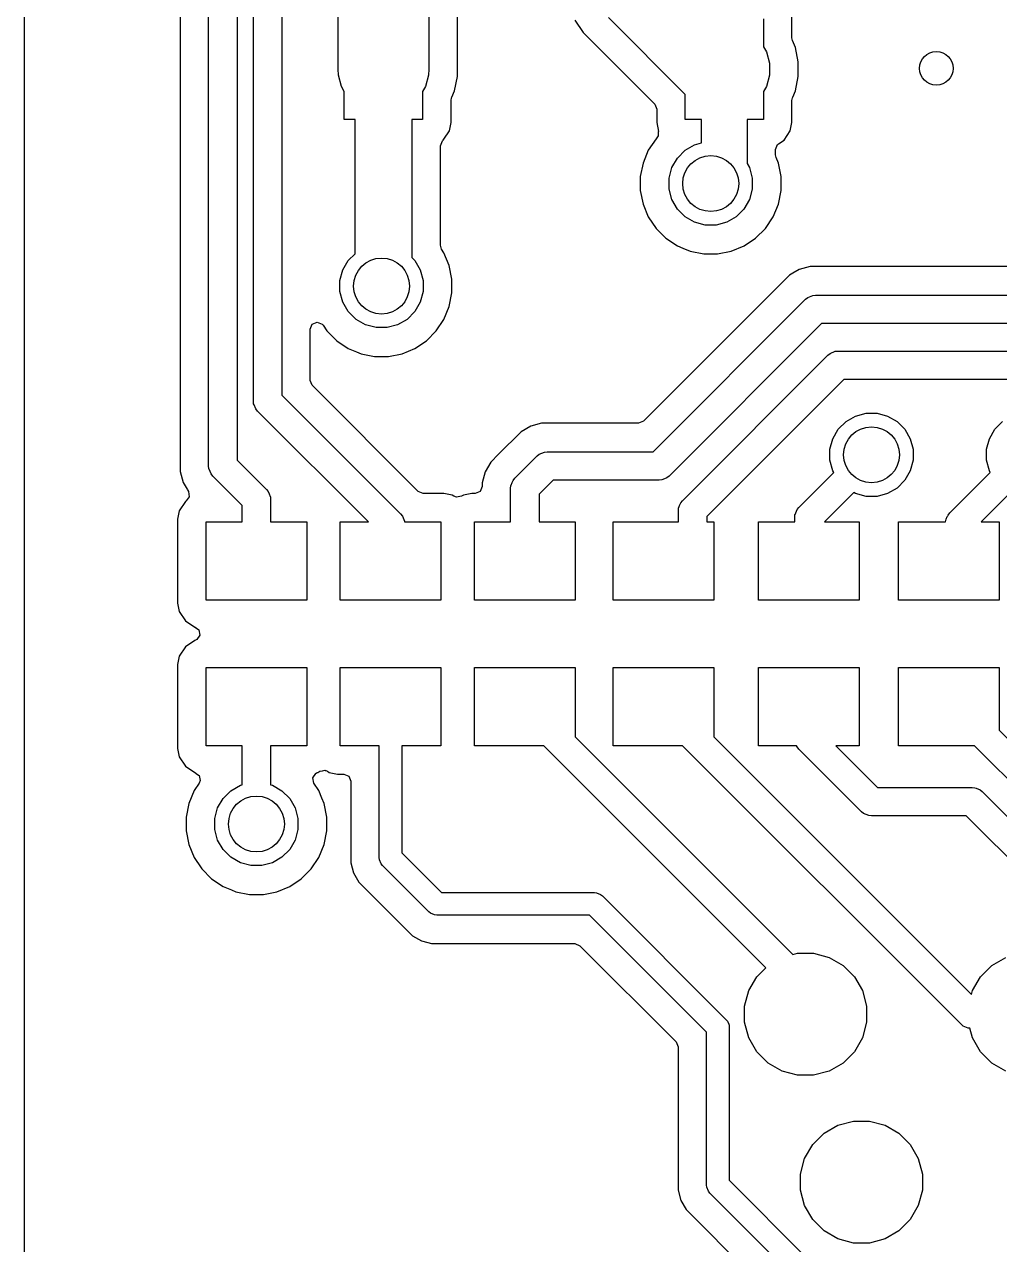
# Model space of a CAD drawing. Extents: x 97 to 200, y -158 to -52.
# Drawn here: x 97.18 to 105.9, y -116.36 to -105.46 of the extents above; entities that cross this region are included whole.
import ezdxf

# ---------------------------------------------------------------- set-up
doc = ezdxf.new("R2010")
doc.units = 0
doc.layers.add('BLACK', color=7, linetype='CONTINUOUS')

msp = doc.modelspace()

# ---------------------------------------------------------------- linework, layer by layer
at = {"layer": 'BLACK', "linetype": 'CONTINUOUS'}
for p, q in [((97.1766, -109.878532), (97.1766, -86.688164)), ((98.5696, -90.95337), (98.5696, -109.453829)), ((98.8241, -109.4036), (98.8241, -91.0036)), ((99.0781, -91.056205), (99.0781, -109.350994)), ((99.2241, -108.8226), (99.2241, -92.5036)), ((99.4781, -92.556205), (99.4781, -108.769994)), ((99.9807, -105.8576), (99.9807, -102.1866)), ((100.7935, -102.354936), (100.7935, -105.8576)), ((101.048, -105.922693), (101.048, -102.486241)), ((102.099418, -105.420655), (102.171744, -105.528898)), ((103.0851, -106.082336), (102.397732, -105.394968)), ((103.7851, -105.4076), (103.7851, -105.65797)), ((104.039599, -105.577543), (104.039599, -105.382535)), ((102.171744, -105.528898), (102.812294, -106.169448)), ((103.7851, -105.65797), (103.810565, -105.702077)), ((104.044355, -105.601458), (104.039599, -105.577543)), ((104.070602, -105.664823), (104.044355, -105.601458)), ((104.096, -105.792506), (104.070602, -105.664823)), ((103.810565, -105.702077), (103.838023, -105.804554)), ((99.984177, -105.910646), (99.9807, -105.8576)), ((100.7935, -105.8576), (100.790023, -105.910646)), ((103.838023, -105.804554), (103.838023, -105.910646)), ((104.096, -105.922693), (104.096, -105.792506)), ((100.011635, -106.013123), (99.984177, -105.910646)), ((100.790023, -105.910646), (100.762565, -106.013123)), ((101.022602, -106.050377), (101.048, -105.922693)), ((103.838023, -105.910646), (103.810565, -106.013122)), ((104.070602, -106.050377), (104.096, -105.922693)), ((100.0371, -106.057229), (100.011635, -106.013123)), ((100.0371, -106.3076), (100.0371, -106.057229)), ((100.762565, -106.013123), (100.7371, -106.057229)), ((100.7371, -106.057229), (100.7371, -106.3076)), ((100.996357, -106.113736), (100.999427, -106.106324)), ((100.999427, -106.106324), (101.022602, -106.050377)), ((103.0851, -106.3076), (103.0851, -106.082336)), ((103.810565, -106.013122), (103.7851, -106.057228)), ((103.7851, -106.057228), (103.7851, -106.3076)), ((104.044357, -106.113736), (104.047427, -106.106324)), ((104.047427, -106.106324), (104.070602, -106.050377)), ((100.991599, -106.137653), (100.996357, -106.113736)), ((100.9916, -106.332667), (100.991599, -106.137653)), ((102.812294, -106.169448), (102.8306, -106.213641)), ((102.8306, -106.213641), (102.8306, -106.332664)), ((104.039599, -106.137653), (104.044357, -106.113736)), ((104.0396, -106.332667), (104.039599, -106.137653)), ((100.1331, -106.3076), (100.0371, -106.3076)), ((100.1331, -107.506806), (100.1331, -106.3076)), ((100.7371, -106.3076), (100.6411, -106.3076)), ((100.6411, -106.3076), (100.6411, -107.540806)), ((103.2319, -106.3076), (103.0851, -106.3076)), ((103.2319, -106.51645), (103.2319, -106.3076)), ((103.7851, -106.3076), (103.6383, -106.3076)), ((103.6383, -106.3076), (103.6383, -106.699278)), ((100.926626, -106.482042), (100.976834, -106.406901)), ((100.976834, -106.406901), (100.9916, -106.332667)), ((102.8306, -106.332664), (102.830601, -106.332668)), ((102.830601, -106.332668), (102.846567, -106.412939)), ((102.844086, -106.413432), (102.844076, -106.451654)), ((102.846567, -106.412939), (102.844086, -106.413432)), ((103.968584, -106.491084), (104.024834, -106.406901)), ((104.024834, -106.406901), (104.0396, -106.332667)), ((100.8956, -106.541185), (100.913906, -106.496991)), ((100.8956, -107.430035), (100.8956, -106.541185)), ((100.913906, -106.496991), (100.918208, -106.49346)), ((100.918208, -106.49346), (100.920583, -106.491085)), ((100.920583, -106.491085), (100.926626, -106.482042)), ((102.824136, -106.478314), (102.755245, -106.581417)), ((102.82414, -106.478309), (102.824136, -106.478314)), ((102.830539, -106.47191), (102.82414, -106.478309)), ((102.844076, -106.451654), (102.830539, -106.47191)), ((103.084814, -106.582092), (103.169594, -106.533145)), ((103.169594, -106.533145), (103.2319, -106.51645)), ((103.8928, -106.575127), (103.911106, -106.530933)), ((103.911106, -106.530933), (103.920575, -106.523162)), ((103.920575, -106.523162), (103.968584, -106.491084)), ((102.755244, -106.581419), (102.707793, -106.695974)), ((102.755245, -106.581417), (102.755244, -106.581419)), ((102.966645, -106.736094), (103.015592, -106.651314)), ((103.015592, -106.651314), (103.084814, -106.582092)), ((103.8928, -106.621722), (103.8928, -106.575127)), ((103.897557, -106.645639), (103.8928, -106.621722)), ((103.918408, -106.695978), (103.897557, -106.645639)), ((102.707791, -106.695981), (102.6836, -106.817599)), ((102.707793, -106.695974), (102.707791, -106.695981)), ((102.941308, -106.830653), (102.966645, -106.736094)), ((103.6383, -106.699278), (103.659555, -106.736094)), ((103.659555, -106.736094), (103.684892, -106.830653)), ((103.918408, -106.695979), (103.918408, -106.695978)), ((103.918409, -106.695982), (103.918408, -106.695979)), ((103.9426, -106.8176), (103.918409, -106.695982)), ((102.6836, -106.817599), (102.6836, -106.9416)), ((102.941308, -106.928547), (102.941308, -106.830653)), ((103.684892, -106.830653), (103.684892, -106.928547)), ((103.9426, -106.9416), (103.9426, -106.8176)), ((102.6836, -106.9416), (102.707791, -107.063218)), ((102.966645, -107.023106), (102.941308, -106.928547)), ((103.684892, -106.928547), (103.659555, -107.023106)), ((103.918409, -107.063218), (103.9426, -106.9416)), ((102.707791, -107.063218), (102.707793, -107.063225)), ((102.707793, -107.063225), (102.755244, -107.17778)), ((103.015592, -107.107886), (102.966645, -107.023106)), ((103.659555, -107.023106), (103.610608, -107.107886)), ((103.870956, -107.17778), (103.918409, -107.063218)), ((102.755244, -107.17778), (102.755245, -107.177782)), ((102.755245, -107.177782), (102.824134, -107.280882)), ((103.084814, -107.177108), (103.015592, -107.107886)), ((103.169594, -107.226055), (103.084814, -107.177108)), ((103.541386, -107.177108), (103.456606, -107.226055)), ((103.610608, -107.107886), (103.541386, -107.177108)), ((103.802065, -107.280883), (103.870956, -107.17778)), ((102.824134, -107.280882), (102.824135, -107.280883)), ((102.824135, -107.280883), (102.911817, -107.368565)), ((103.264153, -107.251392), (103.169594, -107.226055)), ((103.362047, -107.251392), (103.264153, -107.251392)), ((103.456606, -107.226055), (103.362047, -107.251392)), ((103.714383, -107.368565), (103.802065, -107.280883)), ((102.911817, -107.368565), (103.01492, -107.437456)), ((103.61128, -107.437456), (103.714383, -107.368565)), ((100.072592, -107.567314), (100.1331, -107.506806)), ((100.906133, -107.464757), (100.8956, -107.430035)), ((100.927952, -107.497413), (100.906133, -107.464757)), ((100.927959, -107.497426), (100.927952, -107.497413)), ((100.975406, -107.611973), (100.927959, -107.497426)), ((103.01492, -107.437456), (103.063767, -107.457689)), ((103.063767, -107.457689), (103.129474, -107.484906)), ((103.129474, -107.484906), (103.129476, -107.484906)), ((103.129476, -107.484906), (103.129482, -107.484909)), ((103.129482, -107.484909), (103.2511, -107.5091)), ((103.2511, -107.5091), (103.3751, -107.5091)), ((103.3751, -107.5091), (103.496718, -107.484909)), ((103.496718, -107.484909), (103.61128, -107.437456)), ((100.023645, -107.652094), (100.072592, -107.567314)), ((100.6411, -107.540806), (100.667608, -107.567314)), ((100.667608, -107.567314), (100.716555, -107.652094)), ((100.975407, -107.611977), (100.975406, -107.611973)), ((100.975409, -107.611982), (100.975407, -107.611977)), ((100.9996, -107.7336), (100.975409, -107.611982)), ((104.20087, -107.6221), (104.103848, -107.648098)), ((104.200875, -107.6221), (104.20087, -107.6221)), ((107.201325, -107.6221), (104.200875, -107.6221)), ((99.998308, -107.746653), (100.023645, -107.652094)), ((99.998308, -107.844547), (99.998308, -107.746653)), ((100.716555, -107.652094), (100.741892, -107.746653)), ((100.741892, -107.746653), (100.741892, -107.844547)), ((100.9996, -107.8576), (100.9996, -107.7336)), ((104.016849, -107.698326), (102.711383, -109.003794)), ((104.01686, -107.698319), (104.016849, -107.698326)), ((104.01691, -107.698291), (104.01686, -107.698319)), ((104.047098, -107.680862), (104.01691, -107.698291)), ((104.103846, -107.648098), (104.047098, -107.680862)), ((104.103848, -107.648098), (104.103846, -107.648098)), ((100.023645, -107.939106), (99.998308, -107.844547)), ((100.741892, -107.844547), (100.716555, -107.939106)), ((100.072592, -108.023886), (100.023645, -107.939106)), ((100.716555, -107.939106), (100.667608, -108.023886)), ((100.975409, -107.979218), (100.9996, -107.8576)), ((102.798494, -109.2766), (104.161297, -107.913797)), ((104.161297, -107.913797), (104.180542, -107.898003)), ((104.180542, -107.898003), (104.226323, -107.87904)), ((104.226323, -107.87904), (104.226324, -107.87904)), ((104.226324, -107.87904), (104.2511, -107.8766)), ((104.2511, -107.8766), (107.1511, -107.8766)), ((100.141814, -108.093108), (100.072592, -108.023886)), ((100.667608, -108.023886), (100.598386, -108.093108)), ((100.927956, -108.09378), (100.975409, -107.979218)), ((99.7326, -108.180619), (99.750906, -108.136425)), ((99.7326, -108.638689), (99.7326, -108.180619)), ((99.750906, -108.136425), (99.7951, -108.118119)), ((99.7951, -108.118119), (99.839294, -108.136425)), ((99.839294, -108.136425), (99.847065, -108.145893)), ((99.847065, -108.145893), (99.881135, -108.196883)), ((100.226594, -108.142055), (100.141814, -108.093108)), ((100.321153, -108.167392), (100.226594, -108.142055)), ((100.419047, -108.167392), (100.321153, -108.167392)), ((100.513606, -108.142055), (100.419047, -108.167392)), ((100.598386, -108.093108), (100.513606, -108.142055)), ((100.859065, -108.196883), (100.927956, -108.09378)), ((104.303706, -108.1306), (102.940903, -109.493403)), ((107.098494, -108.1306), (104.303706, -108.1306)), ((99.881135, -108.196883), (99.968817, -108.284565)), ((99.968817, -108.284565), (100.07192, -108.353456)), ((100.66828, -108.353456), (100.771383, -108.284565)), ((100.771383, -108.284565), (100.859065, -108.196883)), ((100.07192, -108.353456), (100.146522, -108.384357)), ((100.146522, -108.384357), (100.186474, -108.400906)), ((100.186474, -108.400906), (100.186476, -108.400906)), ((100.186476, -108.400906), (100.186482, -108.400909)), ((100.186482, -108.400909), (100.3081, -108.4251)), ((100.4321, -108.4251), (100.553718, -108.400909)), ((100.553718, -108.400909), (100.66828, -108.353456)), ((104.361298, -108.413797), (104.380542, -108.398003)), ((104.380542, -108.398003), (104.426323, -108.37904)), ((104.426323, -108.37904), (104.426324, -108.37904)), ((104.426324, -108.37904), (104.4511, -108.3766)), ((104.4511, -108.3766), (106.5511, -108.3766)), ((100.3081, -108.4251), (100.4321, -108.4251)), ((103.061297, -109.713797), (104.361298, -108.413797)), ((99.750906, -108.682883), (99.7326, -108.638689)), ((100.698817, -109.630794), (99.750906, -108.682883)), ((104.503705, -108.6306), (103.2781, -109.856205)), ((106.498494, -108.6306), (104.503705, -108.6306)), ((99.22654, -108.847376), (99.2241, -108.8226)), ((99.4781, -108.769994), (100.540903, -109.832797)), ((99.22654, -108.847377), (99.22654, -108.847376)), ((99.230586, -108.857145), (99.22654, -108.847377)), ((99.245503, -108.893157), (99.230586, -108.857145)), ((99.245504, -108.893158), (99.245503, -108.893157)), ((99.261297, -108.912403), (99.245504, -108.893158)), ((100.252494, -109.9036), (99.261297, -108.912403)), ((104.607594, -108.957145), (104.702153, -108.931808)), ((104.702153, -108.931808), (104.800047, -108.931808)), ((104.800047, -108.931808), (104.894606, -108.957145)), ((101.703847, -109.048097), (101.616851, -109.098325)), ((101.703849, -109.048097), (101.703847, -109.048097)), ((101.80087, -109.022099), (101.703849, -109.048097)), ((101.800875, -109.022099), (101.80087, -109.022099)), ((101.901325, -109.022099), (101.800875, -109.022099)), ((101.90515, -109.022099), (101.901325, -109.022099)), ((101.905166, -109.0221), (101.90515, -109.022099)), ((102.667189, -109.0221), (101.905166, -109.0221)), ((102.711383, -109.003794), (102.667189, -109.0221)), ((104.453592, -109.075314), (104.522814, -109.006092)), ((104.522814, -109.006092), (104.607594, -108.957145)), ((104.894606, -108.957145), (104.979386, -109.006092)), ((104.979386, -109.006092), (105.048608, -109.075314)), ((105.853592, -109.075314), (105.922814, -109.006092)), ((101.616847, -109.098328), (101.416853, -109.298324)), ((101.616851, -109.098325), (101.616847, -109.098328)), ((104.379308, -109.254653), (104.404645, -109.160094)), ((104.404645, -109.160094), (104.453592, -109.075314)), ((105.048608, -109.075314), (105.097555, -109.160094)), ((105.097555, -109.160094), (105.122892, -109.254653)), ((105.779308, -109.254653), (105.804645, -109.160094)), ((105.804645, -109.160094), (105.853592, -109.075314)), ((104.379308, -109.352547), (104.379308, -109.254653)), ((105.122892, -109.254653), (105.122892, -109.352547)), ((105.779308, -109.352547), (105.779308, -109.254653)), ((99.0781, -109.350994), (99.340903, -109.613797)), ((101.345825, -109.369351), (101.295598, -109.456346)), ((101.416853, -109.298324), (101.345825, -109.369351)), ((101.561297, -109.513797), (101.761298, -109.313797)), ((101.761298, -109.313797), (101.780542, -109.298003)), ((101.780542, -109.298003), (101.826323, -109.27904)), ((101.826323, -109.27904), (101.826324, -109.27904)), ((101.826324, -109.27904), (101.8511, -109.2766)), ((101.8511, -109.2766), (102.798494, -109.2766)), ((104.404645, -109.447106), (104.379308, -109.352547)), ((105.122892, -109.352547), (105.097555, -109.447106)), ((105.804645, -109.447106), (105.779308, -109.352547)), ((98.5696, -109.453829), (98.595598, -109.550851)), ((98.82654, -109.428376), (98.8241, -109.4036)), ((98.82654, -109.428377), (98.82654, -109.428376)), ((98.828473, -109.433043), (98.82654, -109.428377)), ((98.845503, -109.474157), (98.828473, -109.433043)), ((98.845504, -109.474158), (98.845503, -109.474157)), ((98.861297, -109.493403), (98.845504, -109.474158)), ((101.295598, -109.456348), (101.2696, -109.55337)), ((101.295598, -109.456346), (101.295598, -109.456348)), ((104.101297, -109.773797), (104.413189, -109.461905)), ((104.413189, -109.461905), (104.404645, -109.447106)), ((105.097555, -109.447106), (105.048608, -109.531886)), ((105.451297, -109.823797), (105.813189, -109.461905)), ((105.813189, -109.461905), (105.804645, -109.447106)), ((98.595598, -109.550851), (98.595598, -109.550853)), ((98.595598, -109.550853), (98.603961, -109.565337)), ((98.603961, -109.565337), (98.630959, -109.612099)), ((99.1241, -109.756206), (98.861297, -109.493403)), ((101.2696, -109.5866), (101.251294, -109.630794)), ((101.2696, -109.55337), (101.2696, -109.5866)), ((101.5241, -109.6036), (101.52654, -109.578824)), ((101.52654, -109.578824), (101.527962, -109.575392)), ((101.527962, -109.575392), (101.538127, -109.550851)), ((101.538127, -109.550851), (101.545503, -109.533043)), ((101.545503, -109.533043), (101.545504, -109.533042)), ((101.545504, -109.533042), (101.561297, -109.513797)), ((101.903705, -109.5306), (101.7781, -109.656205)), ((102.8511, -109.5306), (101.903705, -109.5306)), ((102.875876, -109.52816), (102.8511, -109.5306)), ((102.875877, -109.52816), (102.875876, -109.52816)), ((102.900018, -109.51816), (102.875877, -109.52816)), ((102.921657, -109.509197), (102.900018, -109.51816)), ((102.921658, -109.509196), (102.921657, -109.509197)), ((102.940903, -109.493403), (102.921658, -109.509196)), ((104.979386, -109.601108), (104.894606, -109.650055)), ((105.048608, -109.531886), (104.979386, -109.601108)), ((98.649221, -109.680345), (98.623579, -109.71613)), ((98.630959, -109.612099), (98.634309, -109.617901)), ((98.634309, -109.617901), (98.642979, -109.632919)), ((98.642979, -109.632919), (98.649221, -109.680345)), ((99.340903, -109.613797), (99.356696, -109.633042)), ((99.356696, -109.633042), (99.356697, -109.633043)), ((99.356697, -109.633043), (99.365305, -109.653825)), ((99.365305, -109.653825), (99.374238, -109.675392)), ((99.374238, -109.675392), (99.37566, -109.678824)), ((99.37566, -109.678824), (99.3781, -109.7036)), ((99.3781, -109.7036), (99.3781, -109.9036)), ((100.743011, -109.6491), (100.698817, -109.630794)), ((100.926167, -109.6491), (100.743011, -109.6491)), ((101.0004, -109.663865), (100.926167, -109.6491)), ((101.000405, -109.663867), (101.0004, -109.663865)), ((101.016378, -109.67454), (101.000405, -109.663867)), ((101.038906, -109.683872), (101.016378, -109.67454)), ((101.085822, -109.67454), (101.038906, -109.683872)), ((101.101792, -109.663868), (101.085822, -109.67454)), ((101.1018, -109.663865), (101.101792, -109.663868)), ((101.17603, -109.649101), (101.1018, -109.663865)), ((101.176036, -109.6491), (101.17603, -109.649101)), ((101.207102, -109.6491), (101.176036, -109.6491)), ((101.251294, -109.630794), (101.207102, -109.6491)), ((101.5241, -109.9036), (101.5241, -109.6036)), ((101.7781, -109.656205), (101.7781, -109.9036)), ((104.592794, -109.64151), (104.330706, -109.9036)), ((104.607594, -109.650055), (104.592794, -109.64151)), ((104.702153, -109.675392), (104.607594, -109.650055)), ((104.800047, -109.675392), (104.702153, -109.675392)), ((104.894606, -109.650055), (104.800047, -109.675392)), ((105.992794, -109.64151), (105.730706, -109.9036)), ((98.561365, -109.8043), (98.5466, -109.878532)), ((98.617618, -109.720113), (98.561365, -109.8043)), ((98.623579, -109.71613), (98.617618, -109.720113)), ((99.1241, -109.9036), (99.1241, -109.756206)), ((103.0241, -109.8036), (103.02654, -109.778824)), ((103.0241, -109.9036), (103.0241, -109.8036)), ((103.02654, -109.778824), (103.028083, -109.7751)), ((103.028083, -109.7751), (103.035164, -109.758003)), ((103.035164, -109.758003), (103.045503, -109.733043)), ((103.045503, -109.733043), (103.045504, -109.733042)), ((103.045504, -109.733042), (103.061297, -109.713797)), ((104.066945, -109.837847), (104.079266, -109.8081)), ((104.079266, -109.8081), (104.085503, -109.793043)), ((104.085503, -109.793043), (104.085504, -109.793042)), ((104.085504, -109.793042), (104.101297, -109.773797)), ((97.1766, -131.369719), (97.1766, -109.878532)), ((98.5466, -109.878532), (98.5466, -110.628664)), ((98.8011, -110.6036), (98.8011, -109.9036)), ((98.8011, -109.9036), (99.1241, -109.9036)), ((99.3781, -109.9036), (99.7011, -109.9036)), ((99.7011, -109.9036), (99.7011, -110.6036)), ((100.0011, -110.6036), (100.0011, -109.9036)), ((100.0011, -109.9036), (100.252494, -109.9036)), ((100.540903, -109.832797), (100.556697, -109.852042)), ((100.556697, -109.852042), (100.575105, -109.896482)), ((100.575105, -109.896482), (100.57566, -109.897824)), ((100.57566, -109.897824), (100.576229, -109.9036)), ((100.576229, -109.9036), (100.9011, -109.9036)), ((100.9011, -109.9036), (100.9011, -110.6036)), ((101.2011, -110.6036), (101.2011, -109.9036)), ((101.2011, -109.9036), (101.5241, -109.9036)), ((101.7781, -109.9036), (102.1011, -109.9036)), ((102.1011, -109.9036), (102.1011, -110.6036)), ((102.4411, -110.6036), (102.4411, -109.9036)), ((102.4411, -109.9036), (103.0241, -109.9036)), ((103.2781, -109.856205), (103.2781, -109.9036)), ((103.2781, -109.9036), (103.3411, -109.9036)), ((103.3411, -109.9036), (103.3411, -110.6036)), ((103.7411, -110.6036), (103.7411, -109.9036)), ((103.7411, -109.9036), (104.0641, -109.9036)), ((104.0641, -109.8636), (104.06654, -109.838824)), ((104.0641, -109.9036), (104.0641, -109.8636)), ((104.06654, -109.838824), (104.066945, -109.837847)), ((104.330706, -109.9036), (104.6411, -109.9036)), ((104.6411, -109.9036), (104.6411, -110.6036)), ((104.9911, -110.6036), (104.9911, -109.9036)), ((104.9911, -109.9036), (105.411662, -109.9036)), ((105.411662, -109.9036), (105.419261, -109.877765)), ((105.419261, -109.877765), (105.428592, -109.854684)), ((105.428592, -109.854684), (105.432887, -109.849358)), ((105.432887, -109.849358), (105.435504, -109.843042)), ((105.435504, -109.843042), (105.451297, -109.823797)), ((105.730706, -109.9036), (105.8911, -109.9036)), ((105.8911, -109.9036), (105.8911, -110.6036)), ((98.5466, -110.628664), (98.546601, -110.628668)), ((98.546601, -110.628668), (98.561365, -110.702899)), ((99.7011, -110.6036), (98.8011, -110.6036)), ((100.9011, -110.6036), (100.0011, -110.6036)), ((102.1011, -110.6036), (101.2011, -110.6036)), ((103.3411, -110.6036), (102.4411, -110.6036)), ((104.6411, -110.6036), (103.7411, -110.6036)), ((105.8911, -110.6036), (104.9911, -110.6036)), ((98.561365, -110.702899), (98.561367, -110.702903)), ((98.561367, -110.702903), (98.617615, -110.787084)), ((98.617615, -110.787084), (98.701797, -110.843333)), ((98.701797, -110.843333), (98.707485, -110.845689)), ((98.707485, -110.845689), (98.706225, -110.84873)), ((98.706225, -110.84873), (98.736377, -110.868872)), ((98.736377, -110.868872), (98.745713, -110.915787)), ((98.701796, -110.963867), (98.617615, -111.020115)), ((98.707484, -110.961512), (98.701796, -110.963867)), ((98.719141, -110.955564), (98.707088, -110.960557)), ((98.707088, -110.960557), (98.707484, -110.961512)), ((98.745713, -110.915787), (98.719141, -110.955564)), ((98.561365, -111.104299), (98.5466, -111.178532)), ((98.561366, -111.104297), (98.561365, -111.104299)), ((98.617615, -111.020115), (98.561366, -111.104297)), ((98.5466, -111.178532), (98.5466, -111.928664)), ((98.8011, -111.9036), (98.8011, -111.2036)), ((98.8011, -111.2036), (99.7011, -111.2036)), ((99.7011, -111.2036), (99.7011, -111.9036)), ((100.0011, -111.9036), (100.0011, -111.2036)), ((100.0011, -111.2036), (100.9011, -111.2036)), ((100.9011, -111.2036), (100.9011, -111.9036)), ((101.2011, -111.9036), (101.2011, -111.2036)), ((101.2011, -111.2036), (102.1011, -111.2036)), ((102.1011, -111.2036), (102.1011, -111.823994)), ((102.4411, -111.9036), (102.4411, -111.2036)), ((102.4411, -111.2036), (103.3411, -111.2036)), ((103.3411, -111.2036), (103.3411, -111.823994)), ((103.7411, -111.9036), (103.7411, -111.2036)), ((103.7411, -111.2036), (104.6411, -111.2036)), ((104.6411, -111.2036), (104.6411, -111.9036)), ((104.9911, -111.9036), (104.9911, -111.2036)), ((104.9911, -111.2036), (105.8911, -111.2036)), ((105.8911, -111.2036), (105.8911, -111.763994)), ((105.8911, -111.763994), (107.003705, -112.8766)), ((102.1011, -111.823994), (104.046801, -113.769695)), ((103.3411, -111.823994), (105.643934, -114.126829)), ((98.5466, -111.928664), (98.546601, -111.928668)), ((98.546601, -111.928668), (98.561365, -112.002899)), ((99.1241, -111.9036), (98.8011, -111.9036)), ((99.1241, -112.252722), (99.1241, -111.9036)), ((99.7011, -111.9036), (99.3781, -111.9036)), ((99.3781, -111.9036), (99.3781, -112.252722)), ((100.3495, -111.9036), (100.0011, -111.9036)), ((100.3495, -112.9036), (100.3495, -111.9036)), ((100.9011, -111.9036), (100.5527, -111.9036)), ((100.5527, -111.9036), (100.5527, -112.861516)), ((101.821494, -111.9036), (101.2011, -111.9036)), ((103.805715, -113.887821), (101.821494, -111.9036)), ((103.061494, -111.9036), (102.4411, -111.9036)), ((105.551297, -114.393402), (103.061494, -111.9036)), ((104.08113, -111.9036), (103.7411, -111.9036)), ((104.085503, -111.914157), (104.08113, -111.9036)), ((104.085504, -111.914158), (104.085503, -111.914157)), ((104.101297, -111.933403), (104.085504, -111.914158)), ((104.661298, -112.493403), (104.101297, -111.933403)), ((104.6411, -111.9036), (104.430706, -111.9036)), ((104.430706, -111.9036), (104.803705, -112.2766)), ((105.671494, -111.9036), (104.9911, -111.9036)), ((106.861298, -113.093403), (105.671494, -111.9036)), ((98.561365, -112.002899), (98.561367, -112.002903)), ((98.561367, -112.002903), (98.617615, -112.087084)), ((98.617615, -112.087084), (98.701797, -112.143333)), ((98.701797, -112.143333), (98.707485, -112.145689)), ((98.707485, -112.145689), (98.706452, -112.148182)), ((98.706452, -112.148182), (98.737865, -112.169156)), ((98.737865, -112.169156), (98.747213, -112.216069)), ((98.747213, -112.216069), (98.737877, -112.23862)), ((99.75499, -112.191704), (99.781566, -112.15193)), ((99.764322, -112.23862), (99.75499, -112.191704)), ((99.781566, -112.15193), (99.786017, -112.149217)), ((99.786017, -112.149217), (99.794536, -112.1445)), ((99.794536, -112.1445), (99.800401, -112.143334)), ((99.800401, -112.143334), (99.818556, -112.131202)), ((99.818556, -112.131202), (99.820828, -112.129945)), ((99.820828, -112.129945), (99.842198, -112.127521)), ((99.842198, -112.127521), (99.86329, -112.123325)), ((99.86329, -112.123325), (99.86671, -112.124741)), ((99.86671, -112.124741), (99.868359, -112.124555)), ((99.868359, -112.124555), (99.870635, -112.126367)), ((99.870635, -112.126367), (99.885822, -112.132658)), ((99.885822, -112.132658), (99.901799, -112.143334)), ((99.901799, -112.143334), (99.976033, -112.1581)), ((99.976033, -112.1581), (100.0325, -112.158099)), ((100.0325, -112.158099), (100.076693, -112.176404)), ((100.076693, -112.176404), (100.095, -112.220598)), ((98.693244, -112.305419), (98.645793, -112.419974)), ((98.693246, -112.305416), (98.693244, -112.305419)), ((98.737877, -112.23862), (98.693246, -112.305416)), ((98.953592, -112.375314), (99.022814, -112.306092)), ((99.022814, -112.306092), (99.107594, -112.257145)), ((99.107594, -112.257145), (99.1241, -112.252722)), ((99.3781, -112.252722), (99.394606, -112.257145)), ((99.394606, -112.257145), (99.479386, -112.306092)), ((99.479386, -112.306092), (99.548608, -112.375314)), ((99.808954, -112.305416), (99.764322, -112.23862)), ((99.808954, -112.305418), (99.808954, -112.305416)), ((99.808956, -112.30542), (99.808954, -112.305418)), ((99.837404, -112.3741), (99.808956, -112.30542)), ((100.095, -112.220598), (100.095, -112.950479)), ((104.803705, -112.2766), (105.6511, -112.2766)), ((105.6511, -112.2766), (105.675876, -112.27904)), ((105.675876, -112.27904), (105.675877, -112.27904)), ((105.675877, -112.27904), (105.686885, -112.2836)), ((105.686885, -112.2836), (105.721657, -112.298003)), ((105.721657, -112.298003), (105.721658, -112.298004)), ((105.721658, -112.298004), (105.740903, -112.313797)), ((105.740903, -112.313797), (107.240902, -113.813797)), ((98.645791, -112.419981), (98.6216, -112.541599)), ((98.645793, -112.419974), (98.645791, -112.419981)), ((98.904645, -112.460094), (98.953592, -112.375314)), ((99.548608, -112.375314), (99.597555, -112.460094)), ((99.856287, -112.419688), (99.837404, -112.3741)), ((99.856409, -112.419982), (99.856287, -112.419688)), ((99.8806, -112.5416), (99.856409, -112.419982)), ((98.6216, -112.541599), (98.6216, -112.6656)), ((98.879308, -112.554653), (98.904645, -112.460094)), ((99.597555, -112.460094), (99.622892, -112.554653)), ((99.8806, -112.6656), (99.8806, -112.5416)), ((104.680542, -112.509197), (104.661298, -112.493403)), ((104.726323, -112.52816), (104.680542, -112.509197)), ((104.726324, -112.52816), (104.726323, -112.52816)), ((104.7511, -112.5306), (104.726324, -112.52816)), ((105.598494, -112.5306), (104.7511, -112.5306)), ((107.0241, -113.956205), (105.598494, -112.5306)), ((98.879308, -112.652547), (98.879308, -112.554653)), ((98.904645, -112.747106), (98.879308, -112.652547)), ((99.622892, -112.652547), (99.597555, -112.747106)), ((99.622892, -112.554653), (99.622892, -112.652547)), ((98.6216, -112.6656), (98.645791, -112.787218)), ((98.953592, -112.831886), (98.904645, -112.747106)), ((99.597555, -112.747106), (99.548608, -112.831886)), ((99.856409, -112.787218), (99.8806, -112.6656)), ((98.645791, -112.787218), (98.645793, -112.787225)), ((98.645793, -112.787225), (98.693244, -112.90178)), ((99.022814, -112.901108), (98.953592, -112.831886)), ((99.548608, -112.831886), (99.479386, -112.901108)), ((99.808956, -112.90178), (99.856409, -112.787218)), ((100.5527, -112.861516), (100.906584, -113.2154)), ((98.693244, -112.90178), (98.693245, -112.901782)), ((98.693245, -112.901782), (98.75629, -112.996136)), ((99.107594, -112.950055), (99.022814, -112.901108)), ((99.202153, -112.975392), (99.107594, -112.950055)), ((99.300047, -112.975392), (99.202153, -112.975392)), ((99.394606, -112.950055), (99.300047, -112.975392)), ((99.479386, -112.901108), (99.394606, -112.950055)), ((99.740065, -113.004883), (99.808956, -112.90178)), ((100.095, -112.950479), (100.095001, -112.950487)), ((100.095001, -112.950487), (100.119265, -113.041046)), ((100.351452, -112.923421), (100.3495, -112.9036)), ((100.366623, -112.960046), (100.351452, -112.923421)), ((100.379258, -112.975442), (100.366623, -112.960046)), ((100.792658, -113.388842), (100.379258, -112.975442)), ((98.75629, -112.996136), (98.762135, -113.004883)), ((98.762135, -113.004883), (98.849817, -113.092565)), ((99.652383, -113.092565), (99.740065, -113.004883)), ((100.119265, -113.041046), (100.119269, -113.041055)), ((100.119269, -113.041055), (100.166146, -113.122247)), ((98.849817, -113.092565), (98.95292, -113.161456)), ((98.95292, -113.161456), (99.027522, -113.192357)), ((99.027522, -113.192357), (99.067474, -113.208906)), ((99.434718, -113.208909), (99.54928, -113.161456)), ((99.54928, -113.161456), (99.652383, -113.092565)), ((100.166146, -113.122247), (100.166153, -113.122256)), ((100.166153, -113.122256), (100.37976, -113.335862)), ((99.067474, -113.208906), (99.067476, -113.208906)), ((99.067476, -113.208906), (99.067482, -113.208909)), ((99.067482, -113.208909), (99.1891, -113.2331)), ((99.1891, -113.2331), (99.3131, -113.2331)), ((99.3131, -113.2331), (99.434718, -113.208909)), ((100.906584, -113.2154), (102.272556, -113.2154)), ((102.272556, -113.2154), (102.292377, -113.217352)), ((102.292377, -113.217352), (102.329002, -113.232523)), ((102.329002, -113.232523), (102.344398, -113.245158)), ((102.344398, -113.245158), (103.449542, -114.350302)), ((100.37976, -113.335862), (100.579549, -113.535651)), ((100.808054, -113.401477), (100.792658, -113.388842)), ((100.844679, -113.416648), (100.808054, -113.401477)), ((100.8645, -113.4186), (100.844679, -113.416648)), ((102.230472, -113.4186), (100.8645, -113.4186)), ((103.2761, -114.464228), (102.230472, -113.4186)), ((100.579549, -113.535651), (100.645849, -113.601951)), ((100.645849, -113.601951), (100.645851, -113.601952)), ((100.645851, -113.601952), (100.645852, -113.601953)), ((100.645852, -113.601953), (100.727044, -113.64883)), ((100.727044, -113.64883), (100.727047, -113.648831)), ((100.727047, -113.648831), (100.72705, -113.648833)), ((100.72705, -113.648833), (100.727051, -113.648833)), ((100.727051, -113.648833), (100.727053, -113.648834)), ((100.727053, -113.648834), (100.782466, -113.663681)), ((100.782466, -113.663681), (100.817619, -113.6731)), ((100.817619, -113.6731), (100.911381, -113.6731)), ((100.911381, -113.6731), (102.099166, -113.6731)), ((102.099166, -113.6731), (102.14336, -113.691406)), ((102.14336, -113.691406), (103.003294, -114.55134)), ((104.046801, -113.769695), (104.089311, -113.758305)), ((104.089311, -113.758305), (104.232889, -113.758305)), ((104.232889, -113.758305), (104.371576, -113.795466)), ((104.371576, -113.795466), (104.495919, -113.867256)), ((105.826281, -113.867256), (105.950624, -113.795466)), ((103.724756, -113.968781), (103.805715, -113.887821)), ((104.495919, -113.867256), (104.597444, -113.968781)), ((105.724756, -113.968781), (105.826281, -113.867256)), ((103.652966, -114.093124), (103.724756, -113.968781)), ((104.597444, -113.968781), (104.669234, -114.093124)), ((105.652966, -114.093124), (105.724756, -113.968781)), ((103.615805, -114.231811), (103.652966, -114.093124)), ((104.669234, -114.093124), (104.706395, -114.231811)), ((105.643934, -114.126829), (105.652966, -114.093124)), ((103.615805, -114.375389), (103.615805, -114.231811)), ((104.706395, -114.231811), (104.706395, -114.375389)), ((103.449542, -114.350302), (103.462178, -114.365698)), ((103.462178, -114.365698), (103.473653, -114.393402)), ((103.473653, -114.393402), (103.477348, -114.402323)), ((103.652966, -114.514076), (103.615805, -114.375389)), ((104.706395, -114.375389), (104.669234, -114.514076)), ((105.570542, -114.409196), (105.551297, -114.393402)), ((103.2761, -115.8302), (103.2761, -114.464228)), ((103.477348, -114.402323), (103.4793, -114.422144)), ((103.4793, -114.422144), (103.4793, -115.788116)), ((105.570543, -114.409197), (105.570542, -114.409196)), ((105.616324, -114.42816), (105.570543, -114.409197)), ((105.630314, -114.429537), (105.616324, -114.42816)), ((105.652966, -114.514076), (105.630314, -114.429537)), ((103.003294, -114.55134), (103.0216, -114.595534)), ((103.0216, -114.595534), (103.0216, -115.877079)), ((103.724756, -114.638419), (103.652966, -114.514076)), ((104.669234, -114.514076), (104.597444, -114.638419)), ((105.724756, -114.638419), (105.652966, -114.514076)), ((103.826281, -114.739944), (103.724756, -114.638419)), ((104.597444, -114.638419), (104.495919, -114.739944)), ((105.826281, -114.739944), (105.724756, -114.638419)), ((103.950624, -114.811734), (103.826281, -114.739944)), ((104.089311, -114.848895), (103.950624, -114.811734)), ((104.371576, -114.811734), (104.232889, -114.848895)), ((104.495919, -114.739944), (104.371576, -114.811734)), ((105.950624, -114.811734), (105.826281, -114.739944)), ((104.232889, -114.848895), (104.089311, -114.848895)), ((104.450624, -115.295466), (104.589311, -115.258305)), ((104.589311, -115.258305), (104.732889, -115.258305)), ((104.732889, -115.258305), (104.871576, -115.295466)), ((104.224756, -115.468781), (104.326281, -115.367256)), ((104.326281, -115.367256), (104.450624, -115.295466)), ((104.871576, -115.295466), (104.995919, -115.367256)), ((104.995919, -115.367256), (105.097444, -115.468781)), ((104.152966, -115.593124), (104.224756, -115.468781)), ((105.097444, -115.468781), (105.169234, -115.593124)), ((104.115805, -115.731811), (104.152966, -115.593124)), ((105.169234, -115.593124), (105.206395, -115.731811)), ((103.4793, -115.788116), (104.167784, -116.4766)), ((104.115805, -115.875389), (104.115805, -115.731811)), ((105.206395, -115.731811), (105.206395, -115.875389)), ((103.0216, -115.877079), (103.021601, -115.877087)), ((103.021601, -115.877087), (103.045865, -115.967646)), ((103.278052, -115.850021), (103.2761, -115.8302)), ((103.293223, -115.886646), (103.278052, -115.850021)), ((103.305858, -115.902042), (103.293223, -115.886646)), ((104.02654, -116.622724), (103.305858, -115.902042)), ((104.152966, -116.014076), (104.115805, -115.875389)), ((105.206395, -115.875389), (105.169234, -116.014076)), ((103.045865, -115.967646), (103.045869, -115.967655)), ((103.045869, -115.967655), (103.092746, -116.048847)), ((104.224756, -116.138419), (104.152966, -116.014076)), ((105.169234, -116.014076), (105.097444, -116.138419)), ((103.092746, -116.048847), (103.092753, -116.048856)), ((103.092753, -116.048856), (103.758865, -116.714967)), ((104.326281, -116.239944), (104.224756, -116.138419)), ((105.097444, -116.138419), (104.995919, -116.239944)), ((104.450624, -116.311734), (104.326281, -116.239944)), ((104.995919, -116.239944), (104.871576, -116.311734)), ((104.589311, -116.348895), (104.450624, -116.311734)), ((104.732889, -116.348895), (104.589311, -116.348895)), ((104.871576, -116.311734), (104.732889, -116.348895))]:
    msp.add_line(p, q, dxfattribs=at)
at = {"layer": 'BLACK'}
for centre, radius in [((105.33, -105.85), 0.15), ((103.3131, -106.8796), 0.25), ((100.3701, -107.7956), 0.25), ((104.7511, -109.3036), 0.25), ((99.2511, -112.6036), 0.25)]:
    msp.add_circle(centre, radius, dxfattribs=at)

doc.saveas('drawing.dxf')
